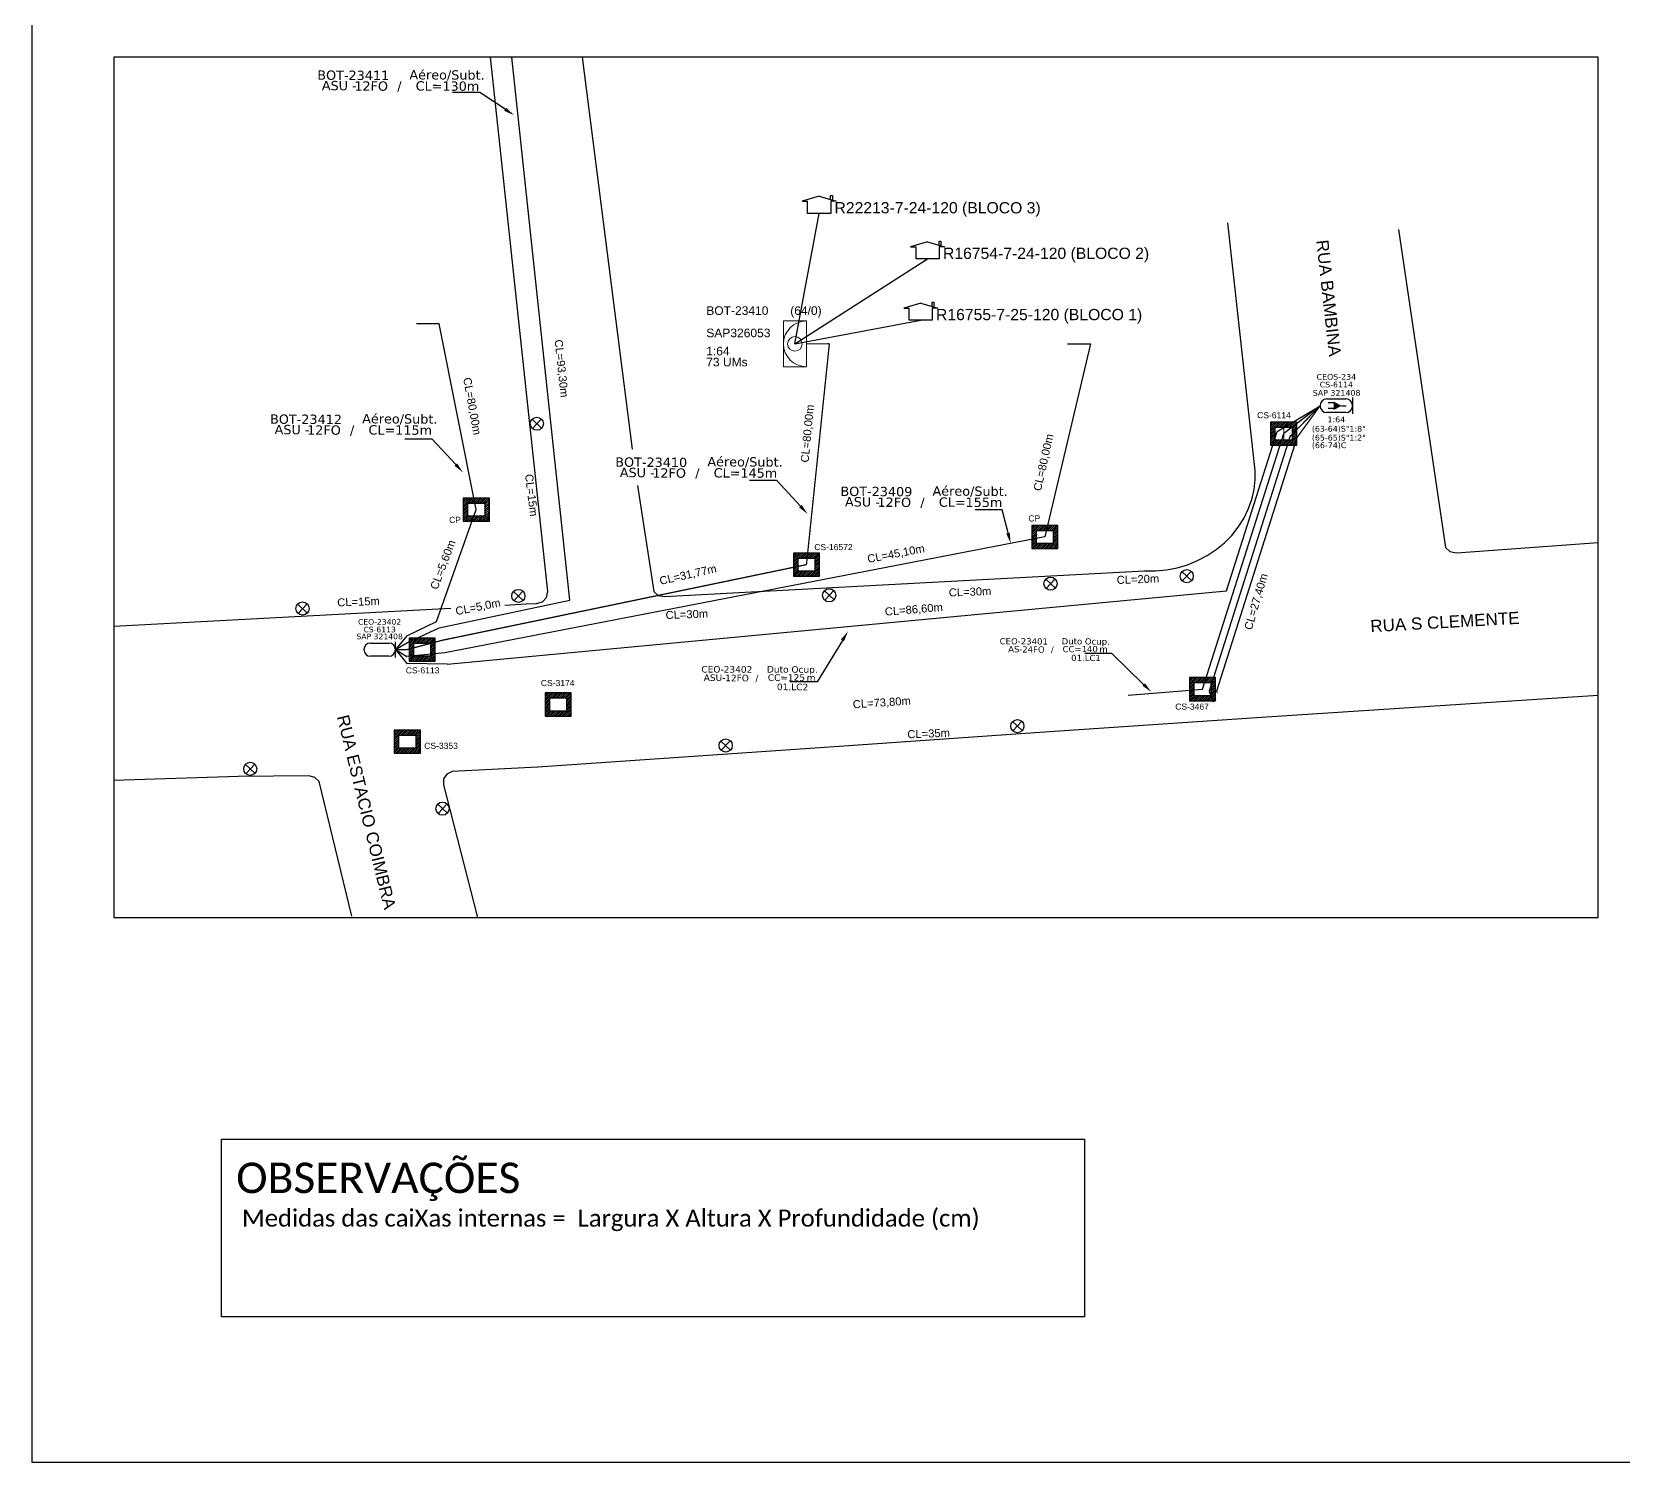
# Model space of a CAD drawing. Extents: x -89 to 749, y 705 to 1299.
# Drawn here: x -89.3 to 283.2, y 705 to 1039.8 of the extents above; entities that cross this region are included whole.
import ezdxf
from ezdxf import colors
from ezdxf.entities.mleader import LeaderData, LeaderLine
from ezdxf.enums import TextEntityAlignment as Align
from ezdxf.math import Vec2, Vec3

# ---------------------------------------------------------------- set-up
doc = ezdxf.new("R2010")
doc.units = 0
for name, color, linetype in [('0 @ 1', 7, 'Continuous'), ('10.1-Caixas Subterrâneas', 5, 'Continuous'), ('20.4-CEOS', 1, 'Continuous'), ('20.5-CEO', 1, 'Continuous'), ('CAP a instalar', 1, 'Continuous'), ('label_cabos', 7, 'Continuous'), ('Legenda', 1, 'Continuous'), ('locais', 7, 'Continuous'), ('QUADRA', 7, 'Continuous'), ('SEGMENTO', 10, 'Continuous'), ('surveys', 7, 'Continuous'), ('surveys legendas', 7, 'Continuous')]:
    doc.layers.add(name, color=color, linetype=linetype)
for name, color, linetype, lineweight in [("20.0-LEGENDA DOS CDO'S", 1, 'Continuous', 0), ('20.1-CDO_INTERIOR', 1, 'Continuous', 0), ('Segmento Logradouro Texto', 7, 'Continuous', 0)]:
    doc.layers.add(name, color=color, linetype=linetype, lineweight=lineweight)
doc.layers.add('DROP DE CLIENTE', color=140, linetype='Continuous', plot=False)
doc.layers.add('EXTRA', color=50, linetype='Continuous', plot=False)
doc.styles.add('ARIAL', font='arial.ttf')
doc.styles.add('DIGICADE', font='arial.ttf')
doc.styles.add('FTTH', font='arial.ttf')
doc.styles.add('siredit', font='verdana.ttf')
doc.styles.get("Standard").update_dxf_attribs({"font": 'arial.ttf'})
doc.styles.add('WMF-Calibri0', font='calibri.ttf')
doc.linetypes.add('FENCELINE1', pattern='A,0.25,-0.1,[133,ltypeshp.shx,S=0.1,R=0,X=-0.1,Y=0],-0.1,1', length=1.45)

# ---------------------------------------------------------------- blocks, each defined once
blk = doc.blocks.new('SURVEY_SURVEY')
for p, q in [((0, 0.0000152), (-0.0000151, 0.0000108)), ((0, 0.0000152), (0.0000151, 0.0000108)), ((0.0000101, 0.0000159), (0.0000117, 0.0000159)), ((0.0000101, 0.0000123), (0.0000101, 0.0000159)), ((0.0000117, 0.0000159), (0.0000117, 0.0000119)), ((-0.0000151, 0.0000108), (-0.0000104, 0.0000108)), ((-0.0000103, 0), (-0.0000103, 0.0000108)), ((0.0000103, 0), (-0.0000103, 0)), ((0.0000151, 0.0000108), (0.0000103, 0.0000108)), ((0.0000103, 0.0000108), (0.0000103, 0))]:
    blk.add_line(p, q)
blk = doc.blocks.new('*X59')
at = {"color": 0, "linetype": 'Continuous'}
for p, q in [((-1.25, 0.34099), (-0.49099, 1.1)), ((-1.25, 0.517767), (-0.667767, 1.1)), ((-1.25, 0.694544), (-0.844544, 1.1)), ((-1.25, 0.87132), (-1.02132, 1.1)), ((-1.25, 1.048097), (-1.198097, 1.1)), ((-1.25, 0.164214), (-0.8035, 0.610714)), ((-1.25, -0.012563), (-0.8035, 0.433937)), ((-1.25, -0.18934), (-0.8035, 0.25716)), ((-1.25, -0.366117), (-0.8035, 0.080383)), ((-0.789214, 0.625), (-0.314214, 1.1)), ((-0.612437, 0.625), (-0.137437, 1.1)), ((-0.43566, 0.625), (0.03934, 1.1)), ((-0.258883, 0.625), (0.216117, 1.1)), ((-0.082107, 0.625), (0.392893, 1.1)), ((0.09467, 0.625), (0.56967, 1.1)), ((0.271447, 0.625), (0.746447, 1.1)), ((0.448223, 0.625), (0.923223, 1.1)), ((0.625, 0.625), (1.1, 1.1)), ((0.801777, 0.625), (1.25, 1.073223)), ((0.8035, 0.449947), (1.25, 0.896447)), ((0.8035, 0.27317), (1.25, 0.71967)), ((0.8035, 0.096393), (1.25, 0.542893)), ((0.8035, -0.080383), (1.25, 0.366117)), ((0.8035, -0.25716), (1.25, 0.18934)), ((0.8035, -0.433937), (1.25, 0.012563)), ((-1.25, -0.542893), (-0.8035, -0.096393)), ((-1.25, -0.71967), (-0.8035, -0.27317)), ((-1.25, -0.896447), (-0.8035, -0.449947)), ((-1.25, -1.073223), (-0.801777, -0.625)), ((-1.1, -1.1), (-0.625, -0.625)), ((-0.923223, -1.1), (-0.448223, -0.625)), ((-0.746447, -1.1), (-0.271447, -0.625)), ((-0.56967, -1.1), (-0.09467, -0.625)), ((-0.392893, -1.1), (0.082107, -0.625)), ((-0.216117, -1.1), (0.258883, -0.625)), ((-0.03934, -1.1), (0.43566, -0.625)), ((0.137437, -1.1), (0.612437, -0.625)), ((0.314214, -1.1), (0.789214, -0.625)), ((0.49099, -1.1), (1.25, -0.34099)), ((0.667767, -1.1), (1.25, -0.517767)), ((0.8035, -0.610714), (1.25, -0.164214)), ((0.844544, -1.1), (1.25, -0.694544)), ((1.02132, -1.1), (1.25, -0.87132)), ((1.198097, -1.1), (1.25, -1.048097))]:
    blk.add_line(p, q, dxfattribs=at)
blk = doc.blocks.new('MANHOLE_MQ')
at = {"color": 0, "linetype": 'Continuous'}
for p, q in [((0.00000623, 0.00000569), (-0.00000627, 0.00000569)), ((-0.00000627, 0.00000569), (-0.00000627, -0.00000531)), ((-0.00000404, 0.00000331), (0.00000399, 0.00000331)), ((-0.00000404, -0.00000294), (-0.00000404, 0.00000331)), ((0.00000399, 0.00000331), (0.00000399, -0.00000294)), ((0.00000623, -0.00000531), (0.00000623, 0.00000569)), ((-0.00000627, -0.00000531), (0.00000623, -0.00000531)), ((0.00000399, -0.00000294), (-0.00000404, -0.00000294)), ((0.00000399, -0.00000294), (0.00000399, -0.00000294))]:
    blk.add_line(p, q, dxfattribs=at)
at = {"color": 0, "linetype": 'Continuous', "xscale": 5e-06, "yscale": 5e-06, "zscale": 1e-05}
blk.add_blockref('*X59', (-0.00000002, 0.00000019), dxfattribs=at)
blk = doc.blocks.new('*U99')
at = {"layer": '20.4-CEOS', "color": 7, "style": 'siredit'}
for tag, p in [('FIBRAS_SPLITTER', (0, 0)), ('FIBRAS_TOP_C', (0, -4.13)), ('RESERVA_FINAIS', (0, -5.46))]:
    blk.add_attdef(tag, p, '', height=1.01, dxfattribs=at)
for tag, p, flags in [('QTDE', (0, -9.4), 1), ('ID_ATIVIDADE', (0, -6.77), 3), ('FATOR', (0, -8.09), 1), ('FID', (0, -10.71), 1)]:
    blk.add_attdef(tag, p, '', height=1.01, dxfattribs=dict(at, flags=flags))
blk = doc.blocks.new('*U100')
at = {"layer": '20.4-CEOS', "color": 7, "style": 'siredit'}
blk.add_attdef('FIBRAS_SPLITTER', (0, 0), '', height=1.01, dxfattribs=at)
for tag, p, flags in [('ID_ATIVIDADE', (0, -1.48), 3), ('FATOR', (0, -2.79), 3), ('QTDE', (0, -4.11), 1), ('FID', (0, -5.42), 1)]:
    blk.add_attdef(tag, p, '', height=1.01, dxfattribs=dict(at, flags=flags))
blk = doc.blocks.new('Inst CB DT OCUP CFOA-SM-ASU-120-S-12')
at = {"layer": 'label_cabos', "color": 0, "style": 'siredit'}
for tag, flags, p in [('ID_ATIVIDADE', 3, (1.31, 2.67)), ('FATOR', 1, (11.56, 2.55))]:
    blk.add_attdef(tag, text='', height=1, rotation=359.69, dxfattribs=dict(at, flags=flags)).set_placement(p, align=Align.MIDDLE_CENTER)
for tag, p in [('TIPO_CABO', (1.26, 0)), ('DESTINO_CABO', (3.13, 1.26)), ('CABO', (4.69, -0.05)), ('/', (7.71, -0.05)), ('LANCE', (10.91, 0)), ('TIPO_CABO', (13.11, 1.24)), ('UND', (15.96, 0)), ('FID', (13.15, -1.41))]:
    blk.add_attdef(tag, text='', height=1, rotation=359.69, dxfattribs=at).set_placement(p, align=Align.MIDDLE_CENTER)
blk.add_attdef('QTDE', (12.43, -0.47), '', height=1, rotation=359.69, dxfattribs=at)
blk = doc.blocks.new('LEGENDA DOS CABOS')
at = {"layer": 'EXTRA', "color": 0, "style": 'siredit'}
for tag, p in [('ID', (4.6, 0.97)), ('XX', (9.03, 0.97))]:
    blk.add_attdef(tag, text='', height=0.48, rotation=359.69, dxfattribs=at).set_placement(p, align=Align.MIDDLE_CENTER)
at = {"layer": 'Legenda', "color": 0, "style": 'siredit'}
for tag, p in [('TIPO_CABO', (1.31, 0)), ('CABO', (4.69, -0.05)), ('/', (6.81, -0.05)), ('METROS', (10.03, -0.05))]:
    blk.add_attdef(tag, text='', height=0.8, rotation=359.69, dxfattribs=at).set_placement(p, align=Align.MIDDLE_CENTER)
blk = doc.blocks.new('Inst CB DT OCUP CFOA-SM-AS-80-TS-24')
at = {"layer": 'label_cabos', "color": 0, "style": 'siredit'}
for tag, flags, p in [('ID_ATIVIDADE', 3, (1.31, 2.67)), ('FATOR', 1, (11.56, 2.55))]:
    blk.add_attdef(tag, text='', height=1, rotation=359.69, dxfattribs=dict(at, flags=flags)).set_placement(p, align=Align.MIDDLE_CENTER)
for tag, p in [('TIPO_CABO', (1.76, 0)), ('DESTINO_CABO', (3.13, 1.26)), ('CABO', (4.69, -0.05)), ('/', (7.71, -0.05)), ('LANCE', (10.91, 0)), ('TIPO_CABO', (13.11, 1.24)), ('UND', (15.96, 0)), ('FID', (13.15, -1.41))]:
    blk.add_attdef(tag, text='', height=1, rotation=359.69, dxfattribs=at).set_placement(p, align=Align.MIDDLE_CENTER)
blk.add_attdef('QTDE', (12.43, -0.47), '', height=1, rotation=359.69, dxfattribs=at)

msp = doc.modelspace()

# ---------------------------------------------------------------- linework, layer by layer
msp.add_lwpolyline([(-89.32, 705.02), (749.25, 705.02), (749.25, 1299.02), (-89.32, 1299.02), (-89.32, 705.02)])
msp.add_lwpolyline([(-70.15, 832.51), (277.36, 832.51), (277.36, 1033.91), (-70.15, 1033.91)], close=True)
at = {"color": 4}
for points in [[(21.42, 905.65), (26.4, 905.92), (28.84, 906.05), (30.2, 906.45), (31.16, 907.44), (31.45, 908.86), (18.08, 1033.91)], [(39.5, 1033.91), (51.22, 942.13)], [(52.46, 933.64), (56.28, 908.83), (57.32, 907.92), (58.83, 907.63), (74.83, 908.53), (171.17, 913.67), (173.73, 913.65), (176.29, 913.89), (178.81, 914.38), (181.25, 915.1), (183.6, 916.06), (185.84, 917.24), (187.93, 918.63), (189.86, 920.22), (191.59, 921.97), (193.09, 923.89), (194.4, 925.94), (195.45, 928.12), (196.26, 930.39), (196.81, 932.72), (197.08, 935.06), (197.11, 937.15), (190.68, 995.15)], [(-70.15, 900.72), (8.77, 904.97)]]:
    msp.add_lwpolyline(points, dxfattribs=at)
at = {"color": 7}
msp.add_lwpolyline([(-44.89, 780.62), (157.09, 780.62), (157.09, 739.05), (-44.89, 739.05)], close=True, dxfattribs=at)
at = {"layer": '20.1-CDO_INTERIOR', "lineweight": 18}
msp.add_lwpolyline([(86.66, 961.46), (86.66, 972.16), (92.01, 972.17), (92.01, 961.46)], close=True, dxfattribs=at)
msp.add_circle((89.33, 966.81), 1.71, dxfattribs=at)
msp.add_arc((92.01, 966.81), 5.35, 90.0276, 270.0276, dxfattribs=at)
at = {"layer": '20.4-CEOS', "color": 7}
for p, q in [((213.85, 953.9), (218.3, 953.9)), ((218.3, 950.73), (213.85, 950.73))]:
    msp.add_line(p, q, dxfattribs=at)
for points in [[(219.89, 954.22), (219.89, 950.4)], [(215.55, 953), (214.2, 953)], [(215.55, 951.68), (214.2, 951.68)], [(217.31, 952.31), (218.38, 952.31)]]:
    msp.add_lwpolyline(points, dxfattribs=at)
msp.add_lwpolyline([(217.31, 952.31, 0, 1.96, 0), (215.47, 952.31, 1.96, 1.96, 0)], format="xyseb", dxfattribs=at)
for centre, start, end in [((213.85, 952.31), 90, 270), ((218.3, 952.31), 270, 90)]:
    msp.add_arc(centre, 1.59, start, end, dxfattribs=at)
at = {"layer": '20.5-CEO', "color": 5}
for p, q in [((-10.05, 896.77), (-5.72, 896.77)), ((-5.72, 893.69), (-10.05, 893.69))]:
    msp.add_line(p, q, dxfattribs=at)
msp.add_lwpolyline([(-4.18, 893.37), (-4.18, 897.09)], dxfattribs=at)
for centre, start, end in [((-10.05, 895.23), 90, 270), ((-5.72, 895.23), 270, 90)]:
    msp.add_arc(centre, 1.54, start, end, dxfattribs=at)
at = {"layer": 'CAP a instalar', "color": 8, "linetype": 'FENCELINE1', "ltscale": 5}
for points in [[(36.65, 906.83), (23.02, 1033.91)], [(14.73, 928.01), (6.06, 971.51)], [(158.5, 966.82), (147.83, 921.62)], [(153.12, 966.81), (158.5, 966.82)], [(205.29, 945.31), (186.3, 885.48)], [(206.83, 944.82), (188.01, 885.54)], [(5.4, 901.8), (14.73, 928.01)], [(147.83, 921.62), (7.36, 894.46)], [(6.08, 900.33), (36.65, 906.83)], [(-1.49, 898.46), (5.4, 901.8)], [(-1.49, 898.46), (-4.18, 895.23)], [(-1.49, 896.85), (6.08, 900.33)], [(-4.18, 895.23), (-1.49, 896.85)], [(-4.18, 895.23), (-1.49, 893.62)], [(7.36, 894.46), (-1.49, 893.62)]]:
    msp.add_lwpolyline(points, dxfattribs=at)
at = {"layer": 'CAP a instalar', "color": 8, "linetype": 'FENCELINE1', "ltscale": 5, "const_width": 0.3}
for points in [[(0.67, 971.51), (6.06, 971.51)], [(205.33, 945.21), (212.27, 952.31)], [(212.27, 952.31), (206.83, 944.82)], [(187.32, 882.9), (186.3, 885.48)], [(188.25, 885.14), (188.01, 885.54)]]:
    msp.add_lwpolyline(points, dxfattribs=at)
at = {"layer": 'CAP a instalar', "color": 10, "linetype": 'FENCELINE1', "ltscale": 5, "const_width": 0.3}
for points in [[(92.01, 966.81), (97.39, 966.82)], [(97.39, 966.82), (92.03, 915.13)], [(92.03, 915.13), (6.72, 897.41)], [(6.69, 897.4), (-1.49, 895.23)]]:
    msp.add_lwpolyline(points, dxfattribs=at)
at = {"layer": 'CAP a instalar', "color": 7, "linetype": 'FENCELINE1', "ltscale": 5}
for points in [[(202.21, 946.29), (212.27, 952.31)], [(212.27, 952.31), (203.75, 945.8)], [(7.94, 891.8), (190.37, 909), (202.21, 946.29)], [(167.34, 884.6), (184.76, 885.97), (203.75, 945.8)], [(-4.18, 895.23), (-1.49, 892)], [(7.94, 891.8), (-1.49, 892)]]:
    msp.add_lwpolyline(points, dxfattribs=at)
at = {"layer": 'CAP a instalar', "linetype": 'FENCELINE1', "ltscale": 5, "const_width": 0.3}
msp.add_lwpolyline([(-4.18, 895.23), (-1.49, 895.23)], dxfattribs=at)
at = {"layer": 'DROP DE CLIENTE', "color": 4}
for points in [[(89.33, 966.81), (95.01, 997.35)], [(89.33, 966.81), (120.4, 986.69)], [(89.33, 966.81), (118.77, 972.35)]]:
    msp.add_lwpolyline(points, dxfattribs=at)
at = {"layer": 'locais', "color": 1}
for p, q in [((27.79, 949.16), (30.04, 947.05)), ((29.97, 949.23), (27.86, 946.98)), ((179.94, 913.48), (182.19, 911.38)), ((182.12, 913.55), (180.01, 911.3)), ((98.41, 909.06), (96.31, 906.8)), ((148.06, 911.72), (150.31, 909.62)), ((150.24, 911.79), (148.13, 909.54)), ((-27.07, 905.9), (-24.82, 903.79)), ((-24.89, 905.97), (-26.99, 903.72)), ((23.46, 908.85), (25.71, 906.75)), ((25.64, 908.93), (23.53, 906.67)), ((96.23, 908.98), (98.49, 906.88)), ((140.29, 878.39), (142.54, 876.28)), ((142.46, 878.46), (140.36, 876.21)), ((71.99, 873.84), (74.24, 871.73)), ((74.17, 873.91), (72.06, 871.66)), ((-39.3, 868.36), (-37.05, 866.26)), ((-37.12, 868.44), (-39.23, 866.18)), ((5.71, 859.05), (7.96, 856.95)), ((7.89, 859.13), (5.78, 856.88))]:
    msp.add_line(p, q, dxfattribs=at)
for centre in [(28.92, 948.11), (181.06, 912.43), (24.59, 907.8), (97.36, 907.93), (149.18, 910.67), (-25.94, 904.85), (141.41, 877.33), (73.12, 872.79), (-38.18, 867.31), (6.83, 858)]:
    msp.add_circle(centre, 1.54, dxfattribs=at)
at = {"layer": 'QUADRA', "color": 4}
for points in [[(230.63, 993.57), (241.62, 919.12), (242.66, 918.2), (244.2, 917.91), (277.36, 920.27)], [(230.63, 993.57), (241.62, 919.12), (242.66, 918.2), (244.2, 917.91), (277.36, 920.27)], [(277.36, 884.53), (198.52, 879.38), (145.5, 875.73), (99.7, 872.55), (29.11, 867.7), (9.07, 866.73), (7.8, 866.1), (7.06, 864.95), (7.03, 863.61), (15.02, 832.51)], [(-14.44, 832.83), (-22.07, 864.39), (-23.09, 865.33), (-24.48, 865.65), (-41.02, 865.51), (-70.15, 864.58)]]:
    msp.add_lwpolyline(points, dxfattribs=at)
at = {"layer": 'SEGMENTO', "color": 151, "lineweight": 0, "ltscale": 2}
msp.add_lwpolyline([(203.75, 947.33), (203.75, 944.26)], dxfattribs=at)

# ---------------------------------------------------------------- block references
at = {"layer": '10.1-Caixas Subterrâneas', "color": 30, "xscale": 491589.4402875107, "yscale": 491589.4402875107, "zscale": 491589.4402875107}
for p, rotation in [((203.73, 945.89), 180.0000000000624), ((14.71, 928.1), 180.0000000000622), ((147.82, 921.71), 180.0000000000622), ((92.02, 915.22), 180.0000000000622), ((2.06, 895.32), 180.0000000000622), ((184.73, 886.07), 180.0000000000624), ((33.89, 882.48), 180.0000000000622), ((-1.44, 873.77), 180.0000000000625)]:
    msp.add_blockref('MANHOLE_MQ', p, dxfattribs=dict(at, rotation=rotation))
at = {"layer": '20.4-CEOS', "color": 7, "lineweight": 0}
ref = msp.add_blockref('*U99', (210.34, 946.26), dxfattribs=dict(at, xscale=1.331074447010899, yscale=1.331074447010899, zscale=1.331074447010899))
ref.add_attrib('FIBRAS_SPLITTER', '(63-64)S"1:8"', (210.34, 946.26), dxfattribs={"color": 7, "height": 1.344, "style": 'siredit'})
ref.add_attrib('FIBRAS_TOP_C', '(66-74)C', (210.34, 942.4), dxfattribs={"color": 7, "height": 1.344, "style": 'siredit'})
at = {"layer": '20.4-CEOS', "color": 7, "lineweight": 0, "xscale": 1.331074447010899, "yscale": 1.331074447010899, "zscale": 1.331074447010899}
msp.add_blockref('*U100', (210.34, 944.18), dxfattribs=at).add_auto_attribs({'FIBRAS_SPLITTER': '(65-65)S"1:2"'})
at = {"layer": 'label_cabos', "color": 0, "lineweight": 0}
ref = msp.add_blockref('LEGENDA DOS CABOS', (-23.31, 1026.12), dxfattribs=dict(at, xscale=2.180526638096377, yscale=2.180526638096377, zscale=2.180526638096377))
ref.add_attrib('ID', 'BOT-23411', dxfattribs={"color": 0, "height": 2.181, "rotation": 359.69, "style": 'siredit'}).set_placement((-14.07, 1029.68), align=Align.MIDDLE_CENTER)
ref.add_attrib('CABO', '12FO', dxfattribs={"color": 0, "height": 2.181, "rotation": 359.69, "style": 'siredit'}).set_placement((-9.88, 1027.16), align=Align.MIDDLE_CENTER)
ref.add_attrib('METROS', 'CL=130m', dxfattribs={"color": 0, "height": 2.181, "rotation": 359.69, "style": 'siredit'}).set_placement((7.99, 1027.16), align=Align.MIDDLE_CENTER)
ref.add_attrib('XX', 'Aéreo/Subt.', dxfattribs={"color": 0, "height": 2.1805, "rotation": 359.69, "style": 'siredit'}).set_placement((7.88, 1029.77), align=Align.MIDDLE_CENTER)
ref.add_attrib('/', '/', dxfattribs={"color": 0, "height": 2.18, "rotation": 359.69, "style": 'siredit'}).set_placement((-3.27, 1027.16), align=Align.MIDDLE_CENTER)
ref.add_attrib('TIPO_CABO', 'ASU -', dxfattribs={"color": 0, "height": 2.181, "rotation": 359.69, "style": 'siredit'}).set_placement((-17.34, 1027.26), align=Align.MIDDLE_CENTER)
ref = msp.add_blockref('LEGENDA DOS CABOS', (-34.37, 945.6), dxfattribs=dict(at, xscale=2.180526638096377, yscale=2.180526638096377, zscale=2.180526638096377))
ref.add_attrib('ID', 'BOT-23412', dxfattribs={"color": 0, "height": 2.181, "rotation": 359.69, "style": 'siredit'}).set_placement((-25.13, 949.16), align=Align.MIDDLE_CENTER)
ref.add_attrib('CABO', '12FO', dxfattribs={"color": 0, "height": 2.181, "rotation": 359.69, "style": 'siredit'}).set_placement((-20.93, 946.64), align=Align.MIDDLE_CENTER)
ref.add_attrib('METROS', 'CL=115m', dxfattribs={"color": 0, "height": 2.181, "rotation": 359.69, "style": 'siredit'}).set_placement((-3.06, 946.64), align=Align.MIDDLE_CENTER)
ref.add_attrib('XX', 'Aéreo/Subt.', dxfattribs={"color": 0, "height": 2.1805, "rotation": 359.69, "style": 'siredit'}).set_placement((-3.17, 949.25), align=Align.MIDDLE_CENTER)
ref.add_attrib('/', '/', dxfattribs={"color": 0, "height": 2.18, "rotation": 359.69, "style": 'siredit'}).set_placement((-14.33, 946.64), align=Align.MIDDLE_CENTER)
ref.add_attrib('TIPO_CABO', 'ASU -', dxfattribs={"color": 0, "height": 2.181, "rotation": 359.69, "style": 'siredit'}).set_placement((-28.4, 946.74), align=Align.MIDDLE_CENTER)
ref = msp.add_blockref('LEGENDA DOS CABOS', (46.44, 935.54), dxfattribs=dict(at, xscale=2.180526638096377, yscale=2.180526638096377, zscale=2.180526638096377))
ref.add_attrib('ID', 'BOT-23410', dxfattribs={"color": 0, "height": 2.181, "rotation": 359.69, "style": 'siredit'}).set_placement((55.69, 939.1), align=Align.MIDDLE_CENTER)
ref.add_attrib('CABO', '12FO', dxfattribs={"color": 0, "height": 2.181, "rotation": 359.69, "style": 'siredit'}).set_placement((59.88, 936.58), align=Align.MIDDLE_CENTER)
ref.add_attrib('METROS', 'CL=145m', dxfattribs={"color": 0, "height": 2.181, "rotation": 359.69, "style": 'siredit'}).set_placement((77.75, 936.58), align=Align.MIDDLE_CENTER)
ref.add_attrib('XX', 'Aéreo/Subt.', dxfattribs={"color": 0, "height": 2.1805, "rotation": 359.69, "style": 'siredit'}).set_placement((77.64, 939.19), align=Align.MIDDLE_CENTER)
ref.add_attrib('/', '/', dxfattribs={"color": 0, "height": 2.18, "rotation": 359.69, "style": 'siredit'}).set_placement((66.49, 936.58), align=Align.MIDDLE_CENTER)
ref.add_attrib('TIPO_CABO', 'ASU -', dxfattribs={"color": 0, "height": 2.181, "rotation": 359.69, "style": 'siredit'}).set_placement((52.42, 936.68), align=Align.MIDDLE_CENTER)
ref = msp.add_blockref('LEGENDA DOS CABOS', (99.15, 928.69), dxfattribs=dict(at, xscale=2.180526638096377, yscale=2.180526638096377, zscale=2.180526638096377))
ref.add_attrib('ID', 'BOT-23409', dxfattribs={"color": 0, "height": 2.181, "rotation": 359.69, "style": 'siredit'}).set_placement((108.4, 932.25), align=Align.MIDDLE_CENTER)
ref.add_attrib('CABO', '12FO', dxfattribs={"color": 0, "height": 2.181, "rotation": 359.69, "style": 'siredit'}).set_placement((112.59, 929.73), align=Align.MIDDLE_CENTER)
ref.add_attrib('METROS', 'CL=155m', dxfattribs={"color": 0, "height": 2.181, "rotation": 359.69, "style": 'siredit'}).set_placement((130.46, 929.73), align=Align.MIDDLE_CENTER)
ref.add_attrib('XX', 'Aéreo/Subt.', dxfattribs={"color": 0, "height": 2.1805, "rotation": 359.69, "style": 'siredit'}).set_placement((130.35, 932.34), align=Align.MIDDLE_CENTER)
ref.add_attrib('/', '/', dxfattribs={"color": 0, "height": 2.18, "rotation": 359.69, "style": 'siredit'}).set_placement((119.19, 929.73), align=Align.MIDDLE_CENTER)
ref.add_attrib('TIPO_CABO', 'ASU -', dxfattribs={"color": 0, "height": 2.181, "rotation": 359.69, "style": 'siredit'}).set_placement((105.13, 929.83), align=Align.MIDDLE_CENTER)
at = {"layer": 'label_cabos', "lineweight": 0}
ref = msp.add_blockref('Inst CB DT OCUP CFOA-SM-AS-80-TS-24', (138.36, 895.35), dxfattribs=dict(at, xscale=1.453759873902512, yscale=1.453759873902512, zscale=1.453759873902512))
ref.add_attrib('DESTINO_CABO', 'CEO-23401', dxfattribs={"color": 0, "height": 1.454, "rotation": 359.69, "style": 'siredit'}).set_placement((142.91, 897.18), align=Align.MIDDLE_CENTER)
ref.add_attrib('CABO', '24FO', dxfattribs={"color": 0, "height": 1.454, "rotation": 359.69, "style": 'siredit'}).set_placement((145.17, 895.27), align=Align.MIDDLE_CENTER)
ref.add_attrib('TIPO_CABO', 'Duto Ocup.', dxfattribs={"color": 0, "height": 1.454, "rotation": 359.69, "style": 'siredit'}).set_placement((157.41, 897.16), align=Align.MIDDLE_CENTER)
ref.add_attrib('/', '/', dxfattribs={"color": 0, "height": 1.45, "rotation": 359.69, "style": 'siredit'}).set_placement((149.57, 895.27), align=Align.MIDDLE_CENTER)
ref.add_attrib('TIPO_CABO', 'AS-', dxfattribs={"color": 0, "height": 1.454, "rotation": 359.69, "style": 'siredit'}).set_placement((140.92, 895.34), align=Align.MIDDLE_CENTER)
ref.add_attrib('FID', '01.LC1', dxfattribs={"color": 0, "height": 1.454, "rotation": 359.69, "style": 'siredit'}).set_placement((157.47, 893.29), align=Align.MIDDLE_CENTER)
ref.add_attrib('LANCE', 'CC=', dxfattribs={"color": 0, "height": 1.454, "rotation": 359.69, "style": 'siredit'}).set_placement((154.22, 895.35), align=Align.MIDDLE_CENTER)
ref.add_attrib('QTDE', '140', (156.43, 894.66), dxfattribs={"color": 0, "height": 1.454, "rotation": 359.69, "style": 'siredit'})
ref.add_attrib('UND', 'm', dxfattribs={"color": 0, "height": 1.45, "rotation": 359.69, "style": 'siredit'}).set_placement((161.57, 895.35), align=Align.MIDDLE_CENTER)
ref = msp.add_blockref('Inst CB DT OCUP CFOA-SM-ASU-120-S-12', (68.58, 888.67), dxfattribs=dict(at, xscale=1.536556880400283, yscale=1.536556880400283, zscale=1.536556880400283))
ref.add_attrib('DESTINO_CABO', 'CEO-23402', dxfattribs={"color": 0, "height": 1.537, "rotation": 359.69, "style": 'siredit'}).set_placement((73.39, 890.61), align=Align.MIDDLE_CENTER)
ref.add_attrib('CABO', '12FO', dxfattribs={"color": 0, "height": 1.537, "rotation": 359.69, "style": 'siredit'}).set_placement((75.78, 888.59), align=Align.MIDDLE_CENTER)
ref.add_attrib('TIPO_CABO', 'Duto Ocup.', dxfattribs={"color": 0, "height": 1.537, "rotation": 359.69, "style": 'siredit'}).set_placement((88.72, 890.59), align=Align.MIDDLE_CENTER)
ref.add_attrib('/', '/', dxfattribs={"color": 0, "height": 1.54, "rotation": 359.69, "style": 'siredit'}).set_placement((80.43, 888.59), align=Align.MIDDLE_CENTER)
ref.add_attrib('TIPO_CABO', 'ASU-', dxfattribs={"color": 0, "height": 1.537, "rotation": 359.69, "style": 'siredit'}).set_placement((70.52, 888.67), align=Align.MIDDLE_CENTER)
ref.add_attrib('FID', '01.LC2', dxfattribs={"color": 0, "height": 1.537, "rotation": 359.69, "style": 'siredit'}).set_placement((88.78, 886.5), align=Align.MIDDLE_CENTER)
ref.add_attrib('LANCE', 'CC=', dxfattribs={"color": 0, "height": 1.537, "rotation": 359.69, "style": 'siredit'}).set_placement((85.34, 888.68), align=Align.MIDDLE_CENTER)
ref.add_attrib('QTDE', '125', (87.68, 887.94), dxfattribs={"color": 0, "height": 1.537, "rotation": 359.69, "style": 'siredit'})
ref.add_attrib('UND', 'm', dxfattribs={"color": 0, "height": 1.54, "rotation": 359.69, "style": 'siredit'}).set_placement((93.11, 888.68), align=Align.MIDDLE_CENTER)
at = {"layer": 'surveys', "color": 255, "xscale": 263447.7287835819, "yscale": 263447.7287835819, "zscale": 263447.7287835819}
for p in [(95.01, 997.35), (120.4, 986.69), (118.77, 972.35)]:
    msp.add_blockref('SURVEY_SURVEY', p, dxfattribs=at)

# ---------------------------------------------------------------- texts
at = {"color": 7, "style": 'WMF-Calibri0'}
msp.add_text('OBSERVAÇÕES', height=7.1308, dxfattribs=at).set_placement((-41.48, 768.01))
at = {"color": 7, "insert": (-40.12, 764.16), "char_height": 4, "width": 658.8434, "attachment_point": 1, "style": 'WMF-Calibri0'}
msp.add_mtext('Medidas das caiXas internas =  Largura X Altura X Profundidade (cm)', dxfattribs=at)
at = {"layer": '0 @ 1', "color": 3, "linetype": 'Continuous', "char_height": 1.8732, "attachment_point": 1, "style": 'FTTH'}
for s, insert, rotation in [('\\pt5.61965;CL=93,30m', (34.92, 967.92), 276.0756), ('\\pt5.61965;CL=80,00m', (13.5, 959.08), 280.3648), ('\\pt5.61965;CL=80,00m', (90.65, 939.13), 84.601), ('\\pt5.61965;CL=80,00m', (145.09, 932.64), 77.3414), ('\\pt5.61965;CL=5,60m', (3.87, 909.77), 69.1954), ('\\pt5.61965;CL=45,10m', (106.12, 917.35), 10.9169), ('\\pt5.61965;CL=31,77m', (57.45, 912.2), 12.8261), ('\\pt5.61965;CL=27,40m', (194.46, 900.2), 73.7739), ('\\pt5.61965;CL=5,0m', (9.7, 905.12), 11.3337), ('\\pt5.61965;CL=86,60m', (110.3, 905.04), 4.6984), ('\\pt5.61965;CL=73,80m', (102.81, 883.35), 3.7458)]:
    msp.add_mtext_dynamic_manual_height_columns(s, width=3.3497, gutter_width=0.00005, heights=[1.55], dxfattribs=dict(at, insert=insert, rotation=rotation))
at = {"layer": '0 @ 1', "color": 0, "linetype": 'Continuous', "char_height": 1.8732, "attachment_point": 1, "style": 'FTTH'}
for s, insert, rotation in [('\\pt5.61965;CL=15m', (27.99, 936.46), 276.989), ('\\pt5.61965;CL=20m', (164.62, 912.46), 2.1326), ('\\pt5.61965;CL=30m', (125.31, 909.53), 2.1326), ('\\pt5.61965;CL=15m', (-17.86, 907.2), 2.1326), ('\\pt5.61965;CL=30m', (59.01, 904.25), 2.1326), ('\\pt5.61965;CL=35m', (115.62, 876.34), 2.1326)]:
    msp.add_mtext_dynamic_manual_height_columns(s, width=3.3497, gutter_width=0.00005, heights=[1.55], dxfattribs=dict(at, insert=insert, rotation=rotation))
at = {"layer": '10.1-Caixas Subterrâneas', "color": 30, "style": 'ARIAL'}
for s, p in [('CS-6114', (197.54, 949.4)), ('CP', (8.37, 924.9)), ('CP', (143.99, 925.22)), ('CS-16572', (93.86, 918.52)), ('CS-6113', (-1.77, 889.66)), ('CS-3174', (29.85, 886.69)), ('CS-3467', (178.36, 881.17)), ('CS-3353', (2.55, 872))]:
    msp.add_text(s, height=1.43, dxfattribs=at).set_placement(p)
at = {"layer": "20.0-LEGENDA DOS CDO'S", "color": 1, "style": 'ARIAL'}
for s, p in [('BOT-23410', (68.58, 973.59)), ('SAP326053', (68.58, 968.36)), ('1:64', (68.56, 964.1)), ('73 UMs', (68.56, 961.54))]:
    msp.add_text(s, height=2.015, rotation=359.9724, dxfattribs=at).set_placement(p)
msp.add_text('          (64/0)', height=2.0147, rotation=359.9724, dxfattribs=at).set_placement((88, 973.58), align=Align.CENTER)
at = {"layer": '20.4-CEOS', "color": 7, "style": 'siredit'}
for s, p in [('CEOS-234', (216.08, 959.76)), ('CS-6114', (216.08, 957.96)), ('SAP 321408', (216.15, 956)), ('1:64', (216.08, 949.8))]:
    msp.add_text(s, height=1.344, dxfattribs=at).set_placement(p, align=Align.TOP_CENTER)
at = {"layer": '20.4-CEOS', "color": 5, "style": 'siredit'}
msp.add_text('CEO-23402', height=1.302, dxfattribs=at).set_placement((-7.9, 902.37), align=Align.TOP_CENTER)
at = {"layer": '20.5-CEO', "color": 5, "style": 'siredit'}
for s, p in [('SAP 321408', (-7.89, 898.98)), ('CS-6113', (-7.89, 900.6))]:
    msp.add_text(s, height=1.307, dxfattribs=at).set_placement(p, align=Align.TOP_CENTER)
at = {"layer": 'Segmento Logradouro Texto', "linetype": 'Continuous', "char_height": 2.8518, "attachment_point": 1, "style": 'DIGICADE'}
for s, insert, width, rotation in [('\\fArial|b0|i0|c0|p34;\\W1.0000000000;\\T1.0000000000;\\o\\lRUA BAMBINA', (214.2, 991.31), 28.2557, 276.3183), ('\\fArial|b0|i0|c0|p34;\\W1.0000000000;\\T1.0000000000;\\o\\lRUA BAMBINA', (214.2, 991.31), 28.2557, 276.3183), ('\\o\\l\\fArial|b0|i0|c0|p34;\\T1.0000000000;\\W1.0000000000;RUA S CLEMENTE', (223.96, 902.15), 35.7705, 3.2388), ('\\o\\l\\fArial|b0|i0|c0|p34;\\T1.0000000000;\\W1.0000000000;RUA ESTACIO COIMBRA', (-15.16, 880.22), 47.5124, 283.7895)]:
    msp.add_mtext(s, dxfattribs=dict(at, insert=insert, width=width, rotation=rotation))
at = {"layer": 'surveys legendas', "color": 0}
for s, p in [('R22213-7-24-120 (BLOCO 3)', (98.59, 997.35)), ('R16754-7-24-120 (BLOCO 2)', (123.99, 986.69)), ('R16755-7-25-120 (BLOCO 1)', (122.36, 972.35))]:
    msp.add_text(s, height=2.6345, dxfattribs=at).set_placement(p)

# ---------------------------------------------------------------- leaders
at = {"layer": 'SEGMENTO', "color": 7, "lineweight": 0, "ltscale": 2}
ml = msp.add_multileader_mtext('Standard', dxfattribs=at)
ml.set_content('', color=7)
ml.set_leader_properties()
ml.build(insert=Vec2(0, 0))
ml.multileader.update_dxf_attribs({"text_right_attachment_type": 6, "dogleg_length": 0.943, "arrow_head_size": 2.54})
ctx = ml.context
ctx.base_point, ctx.char_height, ctx.arrow_head_size, ctx.landing_gap_size, ctx.plane_origin = Vec3(7.92, 1026.91), 2.54, 2.54, 1.27, Vec3(-8270531.89, -137124197.17)
ctx.right_attachment, ctx.text_align_type = 6, 2
notes = []
notes.append((ctx, [(0, (1, 1, 0), (15.54, 1025.64), (-1, 0), 5.08, [(0, [(23.61, 1020.32)], 0, [])])]))
ctx.mtext.insert, ctx.mtext.rotation, ctx.mtext.alignment = Vec3(9.19, 1028.68), 6.283185, 3
ml = msp.add_multileader_mtext('Standard', dxfattribs=at)
ml.set_content('', color=7)
ml.set_leader_properties()
ml.build(insert=Vec2(0, 0))
ml.multileader.update_dxf_attribs({"text_right_attachment_type": 6, "dogleg_length": 0.943, "arrow_head_size": 2.54})
ctx = ml.context
ctx.base_point, ctx.char_height, ctx.arrow_head_size, ctx.landing_gap_size, ctx.plane_origin = Vec3(-3.22, 945.8), 2.54, 2.54, 1.27, Vec3(-8270543.03, -137124278.28)
ctx.right_attachment, ctx.text_align_type = 6, 2
notes.append((ctx, [(0, (1, 1, 0), (4.39, 944.53), (-1, 0), 5.08, [(0, [(11.66, 936.68)], 0, [])])]))
ctx.mtext.insert, ctx.mtext.alignment = Vec3(-1.95, 947.58), 3
ml = msp.add_multileader_mtext('Standard', dxfattribs=at)
ml.set_content('', color=7)
ml.set_leader_properties()
ml.build(insert=Vec2(0, 0))
ml.multileader.update_dxf_attribs({"text_right_attachment_type": 6, "dogleg_length": 0.943, "arrow_head_size": 2.54})
ctx = ml.context
ctx.base_point, ctx.char_height, ctx.arrow_head_size, ctx.landing_gap_size, ctx.plane_origin = Vec3(77.44, 936.08), 2.54, 2.54, 1.27, Vec3(-8270462.37, -137124287.99)
ctx.right_attachment, ctx.text_align_type = 6, 2
notes.append((ctx, [(0, (1, 1, 0), (85.06, 934.82), (-1, 0), 5.08, [(0, [(92.32, 926.96)], 0, [])])]))
ctx.mtext.insert, ctx.mtext.alignment = Vec3(78.71, 937.86), 3
ml = msp.add_multileader_mtext('Standard', dxfattribs=at)
ml.set_content('', color=7)
ml.set_leader_properties()
ml.build(insert=Vec2(0, 0))
ml.multileader.update_dxf_attribs({"text_right_attachment_type": 6, "dogleg_length": 0.943, "arrow_head_size": 2.54})
ctx = ml.context
ctx.base_point, ctx.char_height, ctx.arrow_head_size, ctx.landing_gap_size, ctx.plane_origin = Vec3(130.23, 929.2), 2.54, 2.54, 1.27, Vec3(-8270409.59, -137124294.88)
ctx.right_attachment, ctx.text_align_type = 6, 2
notes.append((ctx, [(0, (1, 1, 0), (137.84, 927.93), (-1, 0), 5.08, [(0, [(139.84, 920.07)], 0, [])])]))
ctx.mtext.insert, ctx.mtext.alignment = Vec3(131.5, 930.97), 3
ml = msp.add_multileader_mtext('Standard', dxfattribs=at)
ml.set_content('', color=7)
ml.set_leader_properties()
ml.build(insert=Vec2(0, 0))
ml.multileader.update_dxf_attribs({"text_right_attachment_type": 6, "dogleg_length": 0.943, "arrow_head_size": 2.54})
ctx = ml.context
ctx.base_point, ctx.char_height, ctx.arrow_head_size, ctx.landing_gap_size, ctx.plane_origin = Vec3(86.9, 888.96), 2.54, 2.54, 1.27, Vec3(-8270452.91, -137124335.12)
ctx.right_attachment, ctx.text_align_type = 6, 2
notes.append((ctx, [(0, (1, 1, 0), (94.51, 887.69), (-1, 0), 5.08, [(0, [(101.78, 899.56)], 0, [])])]))
ctx.mtext.insert, ctx.mtext.alignment = Vec3(88.17, 890.73), 3
ml = msp.add_multileader_mtext('Standard', dxfattribs=at)
ml.set_content('', color=7)
ml.set_leader_properties()
ml.build(insert=Vec2(0, 0))
ml.multileader.update_dxf_attribs({"text_right_attachment_type": 6, "dogleg_length": 0.943, "arrow_head_size": 2.54})
ctx = ml.context
ctx.base_point, ctx.char_height, ctx.arrow_head_size, ctx.landing_gap_size, ctx.plane_origin = Vec3(155.93, 895.58), 2.54, 2.54, 1.27, Vec3(-8270383.88, -137124328.49)
ctx.right_attachment, ctx.text_align_type = 6, 2
notes.append((ctx, [(0, (1, 1, 0), (163.55, 894.32), (-1, 0), 5.08, [(0, [(172.78, 885.31)], 0, [])])]))
ctx.mtext.insert, ctx.mtext.alignment = Vec3(157.2, 897.36), 3
for ctx, leaders in notes:
    for number, flags, end, landing, length, lines in leaders:
        leader = LeaderData()
        leader.index, (leader.has_last_leader_line, leader.has_dogleg_vector, leader.attachment_direction) = number, flags
        leader.last_leader_point, leader.dogleg_vector, leader.dogleg_length = Vec3(end), Vec3(landing), length
        for number, points, colour, breaks in lines:
            line = LeaderLine()
            line.index, line.vertices, line.color, line.breaks = number, Vec3.list(points), colors.encode_raw_color(colour), breaks
            leader.lines.append(line)
        ctx.leaders.append(leader)

doc.saveas('drawing.dxf')
